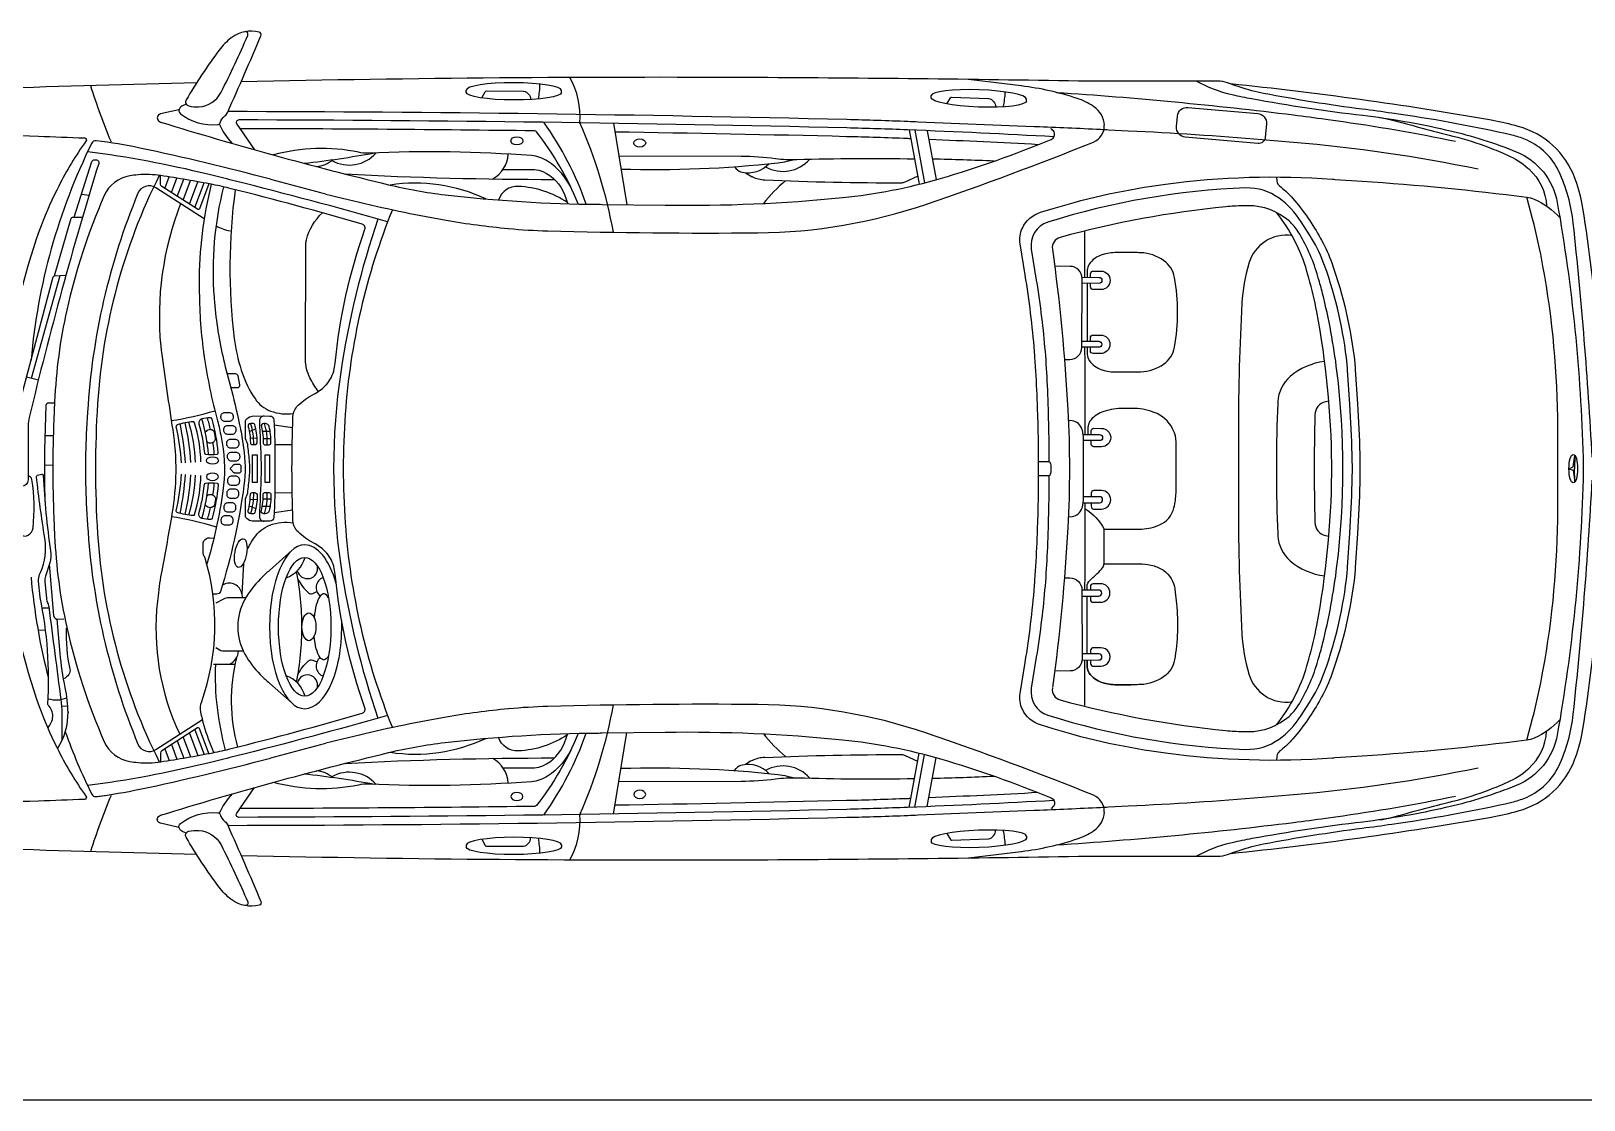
# Model space of a CAD drawing. Header units: millimetres. Extents: x 2646 to 50990, y 12226 to 40347.
# Drawn here: x 7658 to 11362, y 21649 to 24198 of the extents above; entities that cross this region are included whole.
import ezdxf

# ---------------------------------------------------------------- set-up
doc = ezdxf.new("R2010")
doc.units = ezdxf.units.MM
doc.layers.add('www.cad-blocks.net', color=7, linetype='Continuous')

# ---------------------------------------------------------------- blocks, each defined once
blk = doc.blocks.new('A$C3CE01D0A')
for p, q in [((3.7659, 1.9553), (3.6397, 1.9706)), ((2.4415, 1.9399), (2.4415, 1.9449)), ((2.6688, 1.9394), (2.6688, 1.9443)), ((3.551, 1.927), (3.5512, 1.932)), ((3.7781, 1.9188), (3.7783, 1.9237)), ((3.9392, 1.9054), (3.9369, 1.9069)), ((2.7928, 1.866), (2.8249, 1.6719)), ((3.4984, 1.8501), (3.5221, 1.7207)), ((3.5121, 1.8496), (3.5351, 1.724)), ((3.5416, 1.8484), (3.563, 1.7316)), ((3.0818, 1.7625), (3.0859, 1.7577)), ((1.7226, 1.7108), (1.7331, 1.7382)), ((1.7385, 1.7006), (1.7516, 1.7352)), ((1.7523, 1.6918), (1.7678, 1.7325)), ((1.7664, 1.6827), (1.7843, 1.7296)), ((1.7815, 1.6731), (1.8018, 1.7265)), ((1.7941, 1.665), (1.8165, 1.7238)), ((1.9751, 1.7325), (2.0943, 1.7007)), ((3.1245, 1.7381), (3.1242, 1.7382)), ((1.5243, 1.6973), (1.542, 1.6945)), ((2.3211, 1.6486), (2.359, 1.6411)), ((2.5421, 1.6151), (2.5427, 1.6151)), ((1.4051, 1.2581), (1.4732, 1.5029)), ((3.9232, 1.4843), (3.9229, 1.3461)), ((1.393, 1.261), (1.4213, 1.2542)), ((1.4458, 1.1991), (1.4601, 1.1991)), ((1.4367, 1.1212), (1.4566, 1.1212)), ((1.9241, 1.1311), (1.9398, 1.137)), ((1.9264, 1.1147), (1.9429, 1.1157)), ((1.9552, 1.1319), (1.9739, 1.1319)), ((1.9573, 1.1143), (1.9758, 1.1142)), ((1.9836, 1.1465), (2.0275, 1.1401)), ((1.9852, 1.0996), (2.0266, 1.0995)), ((1.4355, 1.051), (1.4555, 1.0509)), ((5.0721, 1.0422), (5.0825, 1.0462)), ((5.0721, 1.0422), (5.0825, 1.0383)), ((5.0825, 1.0462), (5.0866, 1.0734)), ((5.0825, 1.0383), (5.0866, 1.011)), ((5.0866, 1.0734), (5.0853, 1.0422)), ((5.0866, 1.011), (5.0853, 1.0422)), ((1.9264, 0.9698), (1.9429, 0.9688)), ((1.9573, 0.9702), (1.9758, 0.9702)), ((1.9852, 0.9849), (2.0266, 0.985)), ((1.9241, 0.9534), (1.9398, 0.9475)), ((1.9552, 0.9526), (1.9739, 0.9526)), ((1.9836, 0.9379), (2.0275, 0.9444)), ((1.9105, 0.8164), (1.9068, 0.7427)), ((1.4301, 0.7101), (1.4462, 0.7101)), ((3.9232, 0.6002), (3.9229, 0.7384)), ((1.4203, 0.6572), (1.4382, 0.6577)), ((1.8392, 0.5757), (1.8903, 0.5757)), ((1.4763, 0.4759), (1.4913, 0.4766)), ((2.5427, 0.4694), (2.5421, 0.4694)), ((1.7815, 0.4114), (1.8018, 0.358)), ((1.7941, 0.4195), (1.8165, 0.3607)), ((2.359, 0.4434), (2.3211, 0.4359)), ((2.7928, 0.2185), (2.8249, 0.4126)), ((1.7226, 0.3737), (1.7331, 0.3463)), ((1.7385, 0.3839), (1.7516, 0.3493)), ((1.7523, 0.3927), (1.7678, 0.352)), ((1.7664, 0.4018), (1.7843, 0.3549)), ((2.0943, 0.3838), (1.9751, 0.352)), ((3.1245, 0.3464), (3.1242, 0.3463)), ((3.4984, 0.2344), (3.5221, 0.3638)), ((3.5121, 0.2349), (3.5351, 0.3605)), ((3.5416, 0.2361), (3.563, 0.3529)), ((3.0818, 0.322), (3.0859, 0.3268)), ((1.5557, 0.2595), (1.5803, 0.263)), ((3.551, 0.1574), (3.5512, 0.1525)), ((3.7781, 0.1657), (3.7783, 0.1608)), ((3.9369, 0.1775), (3.9392, 0.1791)), ((2.4415, 0.1446), (2.4415, 0.1396)), ((2.6688, 0.1451), (2.6688, 0.1402)), ((3.6397, 0.1138), (3.7659, 0.1292))]:
    blk.add_line(p, q)
for points in [[(1.7737, 1.9116), (1.7651, 1.9078, 0.127526), (1.7582, 1.9023, 0.407558), (1.7601, 1.8889, 0.191147), (1.849, 1.8629, 0.295574), (1.8545, 1.8672, -0.137017), (1.8658, 1.8837, 0.113381), (1.8727, 1.8929, 0.005363), (1.952, 2.0748, 0.457883), (1.9476, 2.0836, 0.228877), (1.8825, 2.0706), (1.8813, 2.0697, 0.071226), (1.8525, 2.0406, 0.027236), (1.7736, 1.9216, 0.502855), (1.7797, 1.9073, 0.0766), (1.8041, 1.9052, 0.262673), (1.8568, 1.9399, 0.017823), (1.9206, 2.0757, 0.603911), (1.9135, 2.0845)], [(1.9047, 0.1195, 0.006542), (3.1375, 0.1094, 0.003137), (3.9024, 0.1178), (4.2341, 0.1178, 0.088765), (4.258, 0.1221, -0.006741), (4.2751, 0.1282), (4.2883, 0.1326, -0.034676), (4.3437, 0.1472, -0.015178), (4.5791, 0.1848, 0.003883), (4.6498, 0.1944), (4.6713, 0.1975, 0.020298), (4.9363, 0.2468, 0.046341), (4.9686, 0.2574), (4.9723, 0.259, 0.182618), (5.0476, 0.3322), (5.0478, 0.3325, 0.08294), (5.0825, 0.4565, 0.01349), (5.1276, 1.015, 0.013522)], [(5.1276, 1.0694, 0.01349), (5.0825, 1.628, 0.08294), (5.0478, 1.7519), (5.0476, 1.7523, 0.182618), (4.9723, 1.8255), (4.9686, 1.8271, 0.046341), (4.9363, 1.8377, 0.020298), (4.6713, 1.887), (4.6498, 1.8901, 0.003883), (4.5791, 1.8997, -0.015178), (4.3437, 1.9373, -0.034676), (4.2883, 1.9519), (4.2751, 1.9563, -0.006741), (4.258, 1.9624, 0.088765), (4.2341, 1.9667), (3.9024, 1.9666, 0.003137), (3.1375, 1.9751, 0.006542), (1.9047, 1.965)], [(4.1839, 1.9667, 0.067739), (4.2646, 1.9356), (4.2692, 1.9345, 0.012959), (4.3158, 1.9248, 0.015615), (4.5802, 1.8851, -0.027335), (4.778, 1.8507), (4.7856, 1.8489, -0.039799), (4.9466, 1.798, -0.258028), (5.0444, 1.6769, -0.036908), (5.1059, 1.0689, -0.013522), (5.1059, 1.0156, -0.036908), (5.0444, 0.4076, -0.258028), (4.9466, 0.2865, -0.039799), (4.7856, 0.2355), (4.778, 0.2338, -0.027335), (4.5802, 0.1994, 0.015615), (4.3158, 0.1597, 0.012959), (4.2692, 0.15), (4.2646, 0.1489, 0.067739), (4.1839, 0.1178)], [(1.7987, 1.9626, 0.002542), (1.3199, 1.9488), (1.2214, 1.9455, 0.001689), (1.1193, 1.9417)], [(2.4791, 1.9264), (2.4871, 1.9414, -0.277532), (2.49, 1.9431), (2.5779, 1.9429, -0.044526), (2.5785, 1.9428, -0.362762), (2.5953, 1.9226)], [(3.5881, 1.9122), (3.5966, 1.927, -0.277532), (3.5995, 1.9286), (3.6875, 1.9254, -0.044526), (3.688, 1.9253, -0.362762), (3.7042, 1.9045)], [(3.8495, 1.9398, -0.014475), (4.415, 1.8861, -0.003836), (4.4919, 1.8759), (4.5155, 1.8726, -0.015828), (4.8016, 1.8233)], [(4.2645, 0.1245, 0.018015), (4.8828, 0.2104, 0.022651), (4.9438, 0.224), (4.9511, 0.226, 0.242162), (5.0866, 0.3497), (5.088, 0.3535, 0.050491), (5.1055, 0.4207, 0.016186), (5.1416, 0.7158, 0.044639), (5.1416, 1.3687, 0.016186), (5.1055, 1.6638, 0.050491), (5.088, 1.731), (5.0866, 1.7348, 0.242162), (4.9511, 1.8585), (4.9438, 1.8605, 0.022651), (4.8828, 1.8741, 0.018015), (4.2645, 1.96)], [(1.7565, 1.8981), (1.7122, 1.8882, 0.592391), (1.7075, 1.872, 0.121561), (1.7128, 1.8688, 0.015206), (2.2562, 1.7196, 0.030526), (2.3912, 1.6955, 0.026943), (2.7572, 1.6728, -0.001475), (2.7658, 1.6727), (2.9162, 1.6707, 0.028446), (3.3393, 1.6889, 0.046451), (3.573, 1.7345, 0.026444), (3.8374, 1.8276, 0.435913), (3.844, 1.8453, 0.173376), (3.8359, 1.853)], [(4.8556, 1.7563, 0.030541), (4.4154, 1.8203), (4.3405, 1.8266, 0.008742), (4.0211, 1.8476), (3.9737, 1.8499, -0.000453), (3.9547, 1.8509, 0.002764), (3.7993, 1.8578, -0.000325), (3.7968, 1.8579), (3.5198, 1.8691, 0.00027), (3.4953, 1.8701, 0.00377), (3.3498, 1.8747, 0.005629), (1.8732, 1.8939)], [(3.844, 1.8338, 0.003863), (3.4945, 1.8503, 0.00377), (3.3494, 1.8549, 0.005528), (1.8995, 1.874, 0.606452), (1.8942, 1.8639), (1.9365, 1.8031)], [(2.7089, 1.6736, 0.070065), (2.6096, 1.8454, 0.227333), (2.6046, 1.8479, 0.002681), (1.9017, 1.8532, 0.002681)], [(4.6205, 1.8799, -0.03074), (4.6481, 1.8743, 0.003042), (4.7954, 1.8356, -0.02826), (4.882, 1.8082, -0.012391), (4.9258, 1.7902, -0.078528), (4.9742, 1.7593), (4.9766, 1.7571, -0.202233), (5.0187, 1.6688)], [(0.4001, 1.7886, -0.016789), (1.0856, 1.8353, -0.017097), (1.4213, 1.8353, -0.002122), (1.531, 1.8311, -0.597598), (1.5347, 1.8233, 0.040349), (1.4696, 1.7161), (1.4648, 1.7064, 0.029894), (1.4232, 1.6094, 0.060793), (1.3478, 1.2788, 0.051342), (1.3478, 0.8057, 0.060793), (1.4232, 0.4751, 0.029894), (1.4648, 0.3781), (1.4696, 0.3684, 0.040349), (1.5347, 0.2612, -0.597598), (1.531, 0.2534, -0.002122), (1.4213, 0.2492, -0.017097), (1.0856, 0.2492, -0.016789), (0.4001, 0.2959)], [(3.5023, 1.8291, 0.000094), (3.4937, 1.8295, 0.00377), (3.3488, 1.8341, 0.002108), (2.7962, 1.8452)], [(3.8063, 1.815, 0.002886), (3.5454, 1.8274)], [(1.5067, 1.6421), (1.549, 1.7747, -0.352416), (1.5558, 1.7792), (1.5594, 1.7789, -0.475679), (1.565, 1.7705, 0.015741), (1.3992, 1.164, 0.058278), (1.397, 1.1451), (1.3966, 1.0152, -1), (1.366, 1.0153), (1.3663, 1.1481, -0.064516), (1.3696, 1.1731), (1.4566, 1.4998, -0.327383), (1.4596, 1.5023), (1.487, 1.5035)], [(2.2543, 1.631, 0.008159), (1.8914, 1.728, 0.000745), (1.8635, 1.735), (1.8251, 1.7445, 0.028382), (1.5386, 1.7981, 0.028382)], [(2.6937, 1.7084, 0.136616), (2.636, 1.7756, 0.129931), (2.5973, 1.789, 0.029173), (2.2086, 1.7949, -0.062765), (2.1845, 1.7969, 0.120134), (1.9818, 1.7905)], [(2.8056, 1.7883), (3.0979, 1.7876, -0.031877), (3.1795, 1.7822, 0.039601), (3.2302, 1.7796, -0.010931), (3.511, 1.7814)], [(2.8109, 1.7569, 0.033728), (3.1848, 1.7716, 0.030165), (3.2077, 1.7754), (3.2252, 1.7795)], [(1.7096, 1.7418, 0.100843), (1.5623, 1.1974, 0.031623), (1.5623, 0.8871, 0.100843), (1.7096, 0.3427)], [(1.828, 1.7216), (1.8054, 1.6623, -0.475963), (1.8007, 1.6608), (1.7155, 1.7154, -0.256192), (1.7125, 1.7208), (1.7126, 1.7414)], [(2.1532, 1.7451, 0.013419), (2.6518, 1.7323)], [(2.5294, 1.7558), (2.6044, 1.7556, -0.109669), (2.6248, 1.751, -0.192676), (2.6759, 1.6962), (2.6844, 1.6742)], [(1.8166, 1.6383), (1.701, 1.7124, 0.467121), (1.6587, 1.6991, 0.083443), (1.5385, 1.1773), (1.5361, 1.1369, 0.03017), (1.5361, 0.9476), (1.5385, 0.9072, 0.083443), (1.6587, 0.3854, 0.467121), (1.701, 0.3721), (1.8127, 0.4437)], [(1.8627, 1.7145, 0.081387), (1.8402, 1.4505), (1.8404, 1.4477, 0.035942), (1.8609, 1.311, 0.012236), (1.8784, 1.2412, -0.016758), (1.9011, 1.1471), (1.9024, 1.1408, -0.011898), (1.9063, 1.1189), (1.9105, 1.0923, -0.07239), (1.9115, 1.0018, -0.042093), (1.8556, 0.7496, -0.328259), (1.8464, 0.7428), (1.8376, 0.7428)], [(1.8907, 1.7077, 0.065024), (1.8885, 1.3529, 0.046415), (1.9051, 1.2774), (1.9064, 1.2733, 0.073314), (1.9379, 1.2092, 0.151567), (1.9752, 1.1797, 0.1332), (2.0295, 1.1742)], [(2.6834, 1.6769, 0.136699), (2.5658, 1.7155, 0.337962), (2.5191, 1.683)], [(3.1539, 1.7311, 0.012147), (3.4806, 1.7243, 0.109211), (3.4887, 1.7262), (3.5186, 1.7402)], [(5.0506, 0.4434, -0.108145), (4.9896, 0.3997, -0.069707), (4.9712, 0.3947, -0.015572), (4.5793, 0.3564), (4.5149, 0.3522, 0.001754), (4.5085, 0.3517, -0.051259), (4.1101, 0.3634, -0.040991), (3.8421, 0.4216), (3.8117, 0.4308, -0.211873), (3.7683, 0.4683, -0.151717), (3.7631, 0.5061), (3.7752, 0.5802, 0.021019), (3.7973, 0.763, 0.003153), (3.7982, 0.7762), (3.8004, 0.8096, 0.00851), (3.8048, 0.8986, 0.015766), (3.8048, 1.1859, 0.00851), (3.8004, 1.2749), (3.7982, 1.3083, 0.003153), (3.7973, 1.3215, 0.021019), (3.7752, 1.5043), (3.7631, 1.5784, -0.151717), (3.7683, 1.6162, -0.211873), (3.8117, 1.6537), (3.8421, 1.6629, -0.040991), (4.1101, 1.7211, -0.051259), (4.5085, 1.7328, 0.001754), (4.5149, 1.7323), (4.5793, 1.7281, -0.015572), (4.9712, 1.6898, -0.069707), (4.9896, 1.6848, -0.108145), (5.0506, 1.641)], [(3.8318, 1.0248, -0.009886), (3.8275, 0.8436, -0.01942), (3.8142, 0.6816, -0.009549), (3.8016, 0.5927), (3.7897, 0.5185, 0.371978), (3.8294, 0.4542, 0.067467), (4.3015, 0.3727, 0.168351), (4.3806, 0.397, 0.093354), (4.4334, 0.4533), (4.4533, 0.4845, 0.007115), (4.4584, 0.4928, 0.048474), (4.4893, 0.5579, 0.060064), (4.5431, 0.7929, 0.009969), (4.5443, 0.8076), (4.5496, 0.8886, 0.009697), (4.5551, 1.0075, 0.013283), (4.5551, 1.077, 0.009697), (4.5496, 1.1959), (4.5443, 1.2768, 0.009969), (4.5431, 1.2916, 0.060064), (4.4893, 1.5266, 0.048474), (4.4584, 1.5917, 0.007115), (4.4533, 1.6), (4.4334, 1.6312, 0.093354), (4.3806, 1.6875, 0.168351), (4.3015, 1.7117, 0.067467), (3.8294, 1.6303, 0.371978), (3.7897, 1.566), (3.8016, 1.4918, -0.009549), (3.8142, 1.4029, -0.01942), (3.8275, 1.2409, -0.009886), (3.8318, 1.0597)], [(4.3746, 1.738), (4.3757, 1.7281, 0.20132), (4.3826, 1.7157), (4.3854, 1.7135, -0.047337), (4.4137, 1.6866, -0.054571), (4.4799, 1.591), (4.4822, 1.5869, -0.037999), (4.5064, 1.5328, -0.060064), (4.5612, 1.2936, -0.009969), (4.5625, 1.278), (4.5678, 1.1971, -0.009697), (4.5733, 1.0775, -0.013283), (4.5733, 1.007, -0.009697), (4.5678, 0.8874), (4.5625, 0.8065, -0.009969), (4.5612, 0.7909, -0.060064), (4.5064, 0.5517, -0.037999), (4.4822, 0.4976), (4.4799, 0.4935, -0.054571), (4.4137, 0.3979, -0.047337), (4.3854, 0.371), (4.3826, 0.3688, 0.20132), (4.3757, 0.3564), (4.3746, 0.3465)], [(1.7603, 1.6744, 0.117216), (1.713, 1.3345, 0.010129), (1.7147, 1.3203, 0.003994), (1.7415, 1.1346, -0.080155), (1.7398, 0.9345, -0.004521), (1.7155, 0.7989, 0.018931), (1.7065, 0.7387), (1.7051, 0.726, 0.139359), (1.7583, 0.4089)], [(3.84, 0.5187, 0.377272), (3.8586, 0.4905, 0.041689), (4.2537, 0.4176, 0.021822), (4.2937, 0.4154), (4.3069, 0.4152, 0.185515), (4.4045, 0.4514, 0.073947), (4.4263, 0.4772, 0.065553), (4.4713, 0.5773), (4.4743, 0.5872, 0.011877), (4.4844, 0.6241, 0.030374), (4.5188, 0.8093, 0.061501), (4.5188, 1.2752, 0.030374), (4.4844, 1.4604, 0.011877), (4.4743, 1.4972), (4.4713, 1.5072, 0.065553), (4.4263, 1.6073, 0.073947), (4.4045, 1.6331, 0.185515), (4.3069, 1.6693), (4.2937, 1.6691, 0.021822), (4.2537, 1.6669, 0.041689), (3.8586, 1.594, 0.377272), (3.84, 1.5658, -0.021107), (3.8768, 1.1824, -0.026802), (3.8768, 0.902, -0.021029), (3.8402, 0.5202)], [(4.972, 0.3948), (4.9853, 0.446, 0.018086), (5.0103, 0.5596, 0.04423), (5.0458, 0.9436, 0.001928), (5.0458, 1.1409, 0.04423), (5.0103, 1.5249, 0.018086), (4.9853, 1.6385), (4.972, 1.6897)], [(1.4599, 1.5023), (1.4996, 1.6396, -0.327877), (1.5026, 1.642), (1.5266, 1.6425)], [(2.0891, 1.2265, -0.042368), (2.0689, 1.2591, -0.118368), (2.0585, 1.3029), (2.0592, 1.5784, -0.063995), (2.0605, 1.5881, -0.138849), (2.0986, 1.6525)], [(2.2312, 1.6376, 0.04574), (2.1424, 1.2723, 0.073652), (2.1424, 0.8122, 0.04574), (2.2312, 0.4469)], [(4.3745, 0.4311, 0.100559), (4.4471, 0.5716), (4.4516, 0.5875, 0.022451), (4.4706, 0.6678, 0.044006), (4.5065, 1.0311, 0.005307), (4.5065, 1.0534, 0.044006), (4.4706, 1.4167, 0.022451), (4.4516, 1.497), (4.4471, 1.5129, 0.100559), (4.3745, 1.6534)], [(4.4117, 1.5984, 0.371337), (4.3086, 1.5321), (4.3084, 1.5313, 0.058193), (4.292, 1.4367, 0.01373), (4.2837, 1.1345), (4.2837, 0.9499, 0.01373), (4.292, 0.6478, 0.058193), (4.3084, 0.5532), (4.3086, 0.5524, 0.371337), (4.4117, 0.4861)], [(3.9233, 1.3317), (3.9233, 1.3149, 0.153648), (3.928, 1.3002, 0.165107), (3.9581, 1.2782), (3.959, 1.2779, 0.076763), (3.9929, 1.2728), (4.0425, 1.2729, 0.01044), (4.0495, 1.2731), (4.0506, 1.2731, 0.142558), (4.1054, 1.2917, 0.198013), (4.1312, 1.3321, 0.089327), (4.1312, 1.4984, 0.198013), (4.1054, 1.5387, 0.142558), (4.0506, 1.5573), (4.0495, 1.5573, 0.01044), (4.0425, 1.5575), (3.9929, 1.5576, 0.076763), (3.959, 1.5525), (3.9581, 1.5522, 0.165107), (3.928, 1.5302, 0.153648), (3.9233, 1.5155), (3.9233, 1.4987)], [(3.8687, 1.3028), (3.8814, 1.3027, 0.414214), (3.9104, 1.3315), (3.9108, 1.4958, 0.414214), (3.882, 1.5248), (3.8454, 1.5249)], [(1.8048, 1.4834), (1.805, 1.4628, 0.033549), (1.8162, 1.3126, 0.00083), (1.8169, 1.3081, 0.030166), (1.8484, 1.1565, -0.023261), (1.8569, 1.1185), (1.8595, 1.1035, -0.078818), (1.8613, 0.9887, -0.037198), (1.823, 0.8146)], [(3.9108, 1.4987), (3.9511, 1.4986, -1), (3.9511, 1.4842), (3.9108, 1.4843)], [(3.9311, 1.4987), (3.9312, 1.5071, -0.414214), (3.9376, 1.5135), (3.9557, 1.5134, -1), (3.9556, 1.4694), (3.9375, 1.4694, -0.414214), (3.9311, 1.4759), (3.9311, 1.4843)], [(3.9104, 1.3462), (3.9507, 1.3461, -1), (3.9507, 1.3317), (3.9104, 1.3318)], [(3.9308, 1.3461), (3.9308, 1.3545, -0.414214), (3.9372, 1.3609), (3.9553, 1.3609, -1), (3.9552, 1.3168), (3.9371, 1.3169, -0.414214), (3.9307, 1.3233), (3.9307, 1.3317)], [(4.4895, 1.2978, 0.151825), (4.4072, 1.262, 0.20432), (4.3779, 1.2021, 0.015511), (4.3749, 1.0577, -0.004928), (4.3749, 1.0268, 0.015511), (4.3779, 0.8824, 0.20432), (4.4072, 0.8225, 0.151825), (4.4895, 0.7867)], [(1.871, 1.2691), (1.8907, 1.269, -0.357468), (1.897, 1.2639), (1.9012, 1.2424, -0.473331), (1.8949, 1.2347), (1.8802, 1.2347)], [(3.9177, 0.9469, -0.135831), (3.9635, 0.898), (4.0479, 0.898, 0.097273), (4.0915, 0.9065), (4.0952, 0.9081, 0.243957), (4.13, 0.949), (4.131, 0.9536, 0.056509), (4.135, 0.9888), (4.135, 1.1061, 0.117362), (4.1283, 1.1344), (4.1267, 1.1376, 0.191078), (4.083, 1.1764), (4.0806, 1.1772, 0.08729), (4.0306, 1.186), (4.0097, 1.186, 0.081512), (3.9628, 1.1783), (3.9583, 1.1768, 0.15962), (3.9294, 1.1552, 0.153648), (3.9247, 1.1405), (3.9247, 1.1237)], [(4.4995, 1.203), (4.4915, 1.2014, 0.349349), (4.466, 1.1705), (4.4643, 1.0698, 0.008778), (4.4643, 1.0147), (4.466, 0.914, 0.349349), (4.4915, 0.8831), (4.4995, 0.8814)], [(1.7936, 1.1519, 0.35165), (1.7903, 1.1542, 0.057447), (1.7521, 1.1469, 0.392657), (1.7499, 1.1431)], [(1.9598, 1.1678, 0.426265), (1.9485, 1.1561, -0.000213), (1.9524, 1.0541, -0.018809), (1.9524, 1.0304, -0.000213), (1.9485, 0.9284, 0.426265), (1.9598, 0.9167)], [(3.8781, 0.9278), (3.8828, 0.9277, 0.297869), (3.9093, 0.945), (3.9096, 0.9456, 0.1042), (3.914, 0.9667), (3.914, 1.1178, 0.1042), (3.9096, 1.1389), (3.9093, 1.1395, 0.297869), (3.8828, 1.1568), (3.8781, 1.1567)], [(1.8236, 1.1062, 0.183879), (1.8341, 1.1039, 0.423501), (1.8436, 1.1169, 0.005918), (1.8418, 1.1264, 0.423501), (1.8283, 1.1351, 0.183879), (1.8193, 1.129)], [(3.9137, 1.1237), (3.9525, 1.1236, -1), (3.9525, 1.1092), (3.914, 1.1093)], [(3.9326, 1.1237), (3.9326, 1.1321, -0.414214), (3.939, 1.1385), (3.9571, 1.1384, -1), (3.957, 1.0944), (3.9389, 1.0944, -0.414214), (3.9325, 1.1009), (3.9325, 1.1093)], [(3.807, 1.0597), (3.8315, 1.0597, -0.320867), (3.834, 1.058, -0.165917), (3.834, 1.0265, -0.320867), (3.8315, 1.0248), (3.807, 1.0248)], [(1.366, 1.0245, 0.273661), (1.3472, 1.0131), (1.347, 1.0127, 0.104038), (1.3433, 1, 0.127573), (1.3575, 0.9206), (1.3594, 0.9164, 0.055607), (1.376, 0.8889), (1.3775, 0.8869, 0.365572), (1.3952, 0.883), (1.3965, 0.8837, 0.248725), (1.4084, 0.9012, 0.067478), (1.4057, 1.0163, 0.3544), (1.3967, 1.0245, 0.3544)], [(1.443, 0.4248, 0.438886), (1.4444, 0.4783, -0.220366), (1.4434, 0.4808, 0.06871), (1.4252, 0.7352, -0.029516), (1.4251, 0.7359), (1.4216, 0.7739, -0.127059), (1.4242, 0.7898), (1.4262, 0.7944, 0.145157), (1.4366, 0.8761, -0.013779), (1.4167, 1.0232, -0.384002), (1.4193, 1.0267), (1.429, 1.0288, -0.464234), (1.4328, 1.0258, 0.026941), (1.4503, 0.8463, -0.114765), (1.4481, 0.8173), (1.4381, 0.7857, 0.099868), (1.4367, 0.7731), (1.4405, 0.7325, 0.083489), (1.4432, 0.7222, -0.074034), (1.4458, 0.7131, -0.000005), (1.4749, 0.4897, -0.032415), (1.4771, 0.4564), (1.4771, 0.3931)], [(1.8236, 0.9783, -0.183879), (1.8341, 0.9806, -0.423501), (1.8436, 0.9676, -0.005918), (1.8418, 0.9581, -0.423501), (1.8283, 0.9494, -0.183879), (1.8193, 0.9555)], [(3.9137, 0.9608), (3.9525, 0.9609, 1), (3.9525, 0.9753), (3.914, 0.9752)], [(3.9326, 0.9608), (3.9326, 0.9524, 0.414214), (3.939, 0.946), (3.9571, 0.946, 1), (3.957, 0.9901), (3.9389, 0.99, 0.414214), (3.9325, 0.9836), (3.9325, 0.9752)], [(1.7936, 0.9326, -0.35165), (1.7903, 0.9303, -0.057447), (1.7521, 0.9376, -0.392657), (1.7499, 0.9414)], [(1.9189, 0.8484, -0.034441), (1.9359, 0.8775, -0.151567), (1.973, 0.9073, -0.137497), (2.029, 0.913)], [(3.9229, 0.7528), (3.9228, 0.7608, -0.213384), (3.9298, 0.7765, 0.010266), (3.9572, 0.8022, 0.202022), (3.9635, 0.8171), (3.9635, 0.898)], [(1.8393, 0.3651), (1.8272, 0.3968, -0.043231), (1.8087, 0.4616, -0.134135), (1.8107, 0.487, 0.160223), (1.819, 0.8285, 0.085185), (1.8171, 0.8324, -0.159638), (1.8146, 0.84), (1.8146, 0.8652, -0.140155), (1.816, 0.8703, -0.28076), (1.8298, 0.8772), (1.8397, 0.8764)], [(2.0266, 0.8476), (1.9723, 0.7995, 0.014098), (1.9525, 0.7809), (1.9504, 0.7789, 0.071015), (1.9139, 0.7304, 0.258057), (1.9139, 0.5997, 0.071015), (1.9504, 0.5512), (1.9525, 0.5492, 0.014098), (1.9723, 0.5306), (2.0266, 0.4825)], [(3.9634, 0.8153), (4.0466, 0.8153, -0.057263), (4.0751, 0.812), (4.0794, 0.811, -0.0919), (4.1049, 0.7998, -0.220313), (4.1321, 0.7546), (4.1359, 0.7199, -0.071674), (4.1312, 0.5861, -0.198013), (4.1054, 0.5458, -0.142558), (4.0506, 0.5272), (4.0495, 0.5272, -0.01044), (4.0425, 0.527), (3.9929, 0.5269, -0.076763), (3.959, 0.532), (3.9581, 0.5323, -0.165107), (3.928, 0.5543, -0.153648), (3.9233, 0.569), (3.9233, 0.5858), (3.9233, 0.569, 0.153648), (3.928, 0.5543, 0.165107), (3.9581, 0.5323), (3.959, 0.532, 0.076763), (3.9929, 0.5269), (4.0271, 0.527)], [(1.4471, 0.8143), (1.4576, 0.6919, 0.407471), (1.4678, 0.6831), (1.4821, 0.684)], [(2.0404, 0.7791, 0.093349), (2.0653, 0.7463, 0.297898), (2.0757, 0.7446), (2.0855, 0.749)], [(3.8687, 0.7817), (3.8814, 0.7818, -0.414214), (3.9104, 0.7529), (3.9108, 0.5887, -0.414214), (3.882, 0.5597), (3.8454, 0.5596)], [(1.9092, 0.7348), (1.9053, 0.7478, 0.497722), (1.8602, 0.7646)], [(3.9104, 0.7383), (3.9507, 0.7384, 1), (3.9507, 0.7528), (3.9104, 0.7527)], [(3.9308, 0.7384), (3.9308, 0.73, 0.414214), (3.9372, 0.7236), (3.9553, 0.7236, 1), (3.9552, 0.7677), (3.9371, 0.7676, 0.414214), (3.9307, 0.7612), (3.9307, 0.7528)], [(1.845, 0.7221), (1.8635, 0.7318, -0.122423), (1.8755, 0.7348), (1.9164, 0.7348)], [(1.4667, 0.3743, 0.148698), (1.4919, 0.4627), (1.492, 0.4598, 0.047222), (1.4853, 0.52, -0.028994), (1.4731, 0.6017), (1.4658, 0.683)], [(1.4876, 0.6618, 0.064374), (1.4963, 0.5639, -0.202385), (1.494, 0.5516, -0.150786), (1.4812, 0.541)], [(1.8448, 0.616), (1.8486, 0.613, 0.169206), (1.8646, 0.6075), (1.9099, 0.6075)], [(3.9108, 0.5858), (3.9511, 0.5859, 1), (3.9511, 0.6003), (3.9108, 0.6002)], [(3.9311, 0.5858), (3.9312, 0.5774, 0.414214), (3.9376, 0.571), (3.9557, 0.5711, 1), (3.9556, 0.6151), (3.9375, 0.6151, 0.414214), (3.9311, 0.6086), (3.9311, 0.6002)], [(2.0404, 0.551, -0.093349), (2.0653, 0.5838, -0.297898), (2.0757, 0.5855), (2.0855, 0.5811)], [(2.2543, 0.4535, -0.008159), (1.8914, 0.3564, -0.000745), (1.8635, 0.3495), (1.8251, 0.34, -0.028382), (1.5386, 0.2863, -0.028382)], [(1.7565, 0.1864), (1.7122, 0.1963, -0.592391), (1.7075, 0.2125, -0.121561), (1.7128, 0.2157, -0.015206), (2.2562, 0.3649, -0.030526), (2.3912, 0.389, -0.026943), (2.7572, 0.4117, 0.001475), (2.7658, 0.4118), (2.9162, 0.4138, -0.028446), (3.3393, 0.3956, -0.046451), (3.573, 0.35, -0.026444), (3.8374, 0.2569, -0.435913), (3.844, 0.2392, -0.173376), (3.8359, 0.2314)], [(1.828, 0.3629), (1.8054, 0.4222, 0.475963), (1.8007, 0.4237), (1.7155, 0.3691, 0.256192), (1.7125, 0.3637), (1.7126, 0.3431)], [(2.7089, 0.4109, -0.070065), (2.6096, 0.239, -0.227333), (2.6046, 0.2366, -0.002681), (1.9017, 0.2313, -0.002681)], [(2.6834, 0.4076, -0.136699), (2.5658, 0.369, -0.337962), (2.5191, 0.4014)], [(2.5294, 0.3287), (2.6044, 0.3289, 0.109669), (2.6248, 0.3335, 0.192676), (2.6759, 0.3883), (2.6844, 0.4103)], [(4.6205, 0.2046, 0.03074), (4.6481, 0.2102, -0.003042), (4.7954, 0.2489, 0.02826), (4.882, 0.2763, 0.012391), (4.9258, 0.2943, 0.078528), (4.9742, 0.3252), (4.9766, 0.3274, 0.202233), (5.0187, 0.4157)], [(2.6937, 0.3761, -0.136616), (2.636, 0.3089, -0.129931), (2.5973, 0.2955, -0.029173), (2.2086, 0.2896, 0.062765), (2.1845, 0.2876, -0.120134), (1.9818, 0.294)], [(2.1532, 0.3393, -0.013419), (2.6518, 0.3521)], [(3.1539, 0.3534, -0.012147), (3.4806, 0.3602, -0.109211), (3.4887, 0.3583), (3.5186, 0.3443)], [(4.8556, 0.3282, -0.030541), (4.4154, 0.2642), (4.3405, 0.2579, -0.008742), (4.0211, 0.2369), (3.9737, 0.2346, 0.000453), (3.9547, 0.2336, -0.002764), (3.7993, 0.2267, 0.000325), (3.7968, 0.2266), (3.5198, 0.2154, -0.00027), (3.4953, 0.2144, -0.00377), (3.3498, 0.2098, -0.005629), (1.8732, 0.1906)], [(2.8056, 0.2962), (3.0979, 0.2969, 0.031877), (3.1795, 0.3023, -0.039601), (3.2302, 0.3049, 0.010931), (3.511, 0.3031)], [(2.8109, 0.3276, -0.033728), (3.1848, 0.3129, -0.030165), (3.2077, 0.3091), (3.2252, 0.305)], [(3.844, 0.2507, -0.003863), (3.4945, 0.2342, -0.00377), (3.3494, 0.2296, -0.005528), (1.8995, 0.2105, -0.606452), (1.8942, 0.2206), (1.9365, 0.2814)], [(3.8063, 0.2695, -0.002886), (3.5454, 0.2571)], [(3.8495, 0.1447, 0.014475), (4.415, 0.1984, 0.003836), (4.4919, 0.2086), (4.5155, 0.2119, 0.015828), (4.8016, 0.2611)], [(3.5023, 0.2553, -0.000094), (3.4937, 0.255, -0.00377), (3.3488, 0.2504, -0.002108), (2.7962, 0.2393)], [(1.7737, 0.1728), (1.7651, 0.1767, -0.127526), (1.7582, 0.1822, -0.407558), (1.7601, 0.1956, -0.191147), (1.849, 0.2216, -0.295574), (1.8545, 0.2173, 0.137017), (1.8658, 0.2008, -0.113381), (1.8727, 0.1916, -0.005363), (1.952, 0.0097, -0.457883), (1.9476, 0.0009, -0.228877), (1.8825, 0.0139), (1.8813, 0.0148, -0.071226), (1.8525, 0.0439, -0.027236), (1.7736, 0.1629, -0.502855), (1.7797, 0.1772, -0.0766), (1.8041, 0.1793, -0.262673), (1.8568, 0.1446, -0.017823), (1.9206, 0.0088, -0.603911), (1.9135, 0)], [(2.4791, 0.1581), (2.4871, 0.1431, 0.277532), (2.49, 0.1414), (2.5779, 0.1416, 0.044526), (2.5785, 0.1417, 0.362762), (2.5953, 0.1619)], [(3.5881, 0.1723), (3.5966, 0.1575, 0.277532), (3.5995, 0.1559), (3.6875, 0.1591, 0.044526), (3.688, 0.1592, 0.362762), (3.7042, 0.18)], [(1.7987, 0.1219, -0.002542), (1.3199, 0.1357), (1.2214, 0.139, -0.001689), (1.1193, 0.1428)]]:
    blk.add_lwpolyline(points, format="xyb")
for points in [[(4.1571, 1.8331, -0.414214), (4.1362, 1.858), (4.1384, 1.8831, -0.414214), (4.1633, 1.9039), (4.3297, 1.8893, -0.414214), (4.3506, 1.8644), (4.3478, 1.8325, -0.414214), (4.3304, 1.8179)], [(1.458, 0.9259), (1.4599, 0.8826, 0.043905), (1.4888, 0.6642, 0.048572), (1.5784, 0.3909, 0.255345), (1.6393, 0.3439, 0.016961), (1.6589, 0.3414, 0.060457), (1.713, 0.3431, 0.009569), (1.8371, 0.3646, 0.014119), (1.8813, 0.3745, 0.008622), (2.1936, 0.4589, 0.431333), (2.2, 0.4714, -0.060672), (2.1291, 0.7909, 0.040927), (2.1258, 0.8089), (2.1256, 0.8096, 0.132999), (2.1055, 0.8443), (2.1047, 0.8451, 0.074198), (2.078, 0.8648, -0.066361), (2.0407, 0.8912, -0.198193), (2.0285, 0.918, -0.009474), (2.0261, 1.0419, -0.000176), (2.0261, 1.0426, -0.009474), (2.0285, 1.1665, -0.198193), (2.0407, 1.1933, -0.066361), (2.078, 1.2197, 0.074198), (2.1047, 1.2394), (2.1055, 1.2402, 0.132999), (2.1256, 1.2749), (2.1258, 1.2755, 0.040927), (2.1291, 1.2936, -0.060672), (2.2, 1.6131, 0.431333), (2.1936, 1.6256, 0.008622), (1.8813, 1.71, 0.014119), (1.8371, 1.7199, 0.009569), (1.713, 1.7413, 0.060457), (1.6589, 1.743, 0.016961), (1.6393, 1.7406, 0.255345), (1.5784, 1.6936, 0.048572), (1.4888, 1.4202, 0.043905), (1.4599, 1.2019), (1.458, 1.1586, 0.022008), (1.458, 0.9259, 0.022008)], [(1.8473, 1.0767, 0.409993), (1.8502, 1.0802, 0.050272), (1.8353, 1.1605, 0.325433), (1.8316, 1.1634, 0.070743), (1.8111, 1.1611, 0.421207), (1.8042, 1.1491, -0.047258), (1.8171, 1.0797, 0.359161), (1.8199, 1.0768, 0.050024)], [(1.8662, 1.1549, -0.414214), (1.8566, 1.1646), (1.8566, 1.1668, -0.414214), (1.8662, 1.1764), (1.8762, 1.1764, -0.414214), (1.8858, 1.1667), (1.8858, 1.1645, -0.414214), (1.8761, 1.1549)], [(1.9177, 0.9763, 0.0974), (1.9204, 0.9846, 0.006167), (1.9245, 1.0227, 0.046758), (1.9245, 1.0618, 0.006167), (1.9204, 1.0999, 0.0974), (1.9177, 1.1082, -0.12794), (1.9149, 1.1191), (1.915, 1.154, -0.242972), (1.9191, 1.1618), (1.9219, 1.1638, -0.155583), (1.9349, 1.1679), (1.9733, 1.1678, -0.395267), (1.9828, 1.1587, -0.019409), (1.9852, 1.058, 0.007508), (1.9852, 1.0265, -0.019409), (1.9828, 0.9257, -0.395267), (1.9733, 0.9167), (1.9349, 0.9166, -0.155583), (1.9219, 0.9207), (1.9191, 0.9227, -0.242972), (1.915, 0.9305), (1.9149, 0.9654, -0.12794)], [(1.9216, 1.1419, -0.067905), (1.9268, 1.1043, 0.412934), (1.9316, 1.0995), (1.9369, 1.0995, 0.418579), (1.9433, 1.106, 0.067524), (1.9371, 1.1477, 0.333119), (1.934, 1.1501), (1.9278, 1.1501, 0.497433)], [(1.953, 1.142, -0.068618), (1.9576, 1.1027, 0.420076), (1.9608, 1.0994), (1.9712, 1.0994, 0.41172), (1.976, 1.1042, 0.059336), (1.9718, 1.1425, 0.348752), (1.9625, 1.15), (1.9593, 1.15, 0.490744)], [(1.8729, 1.124, -0.414214), (1.8633, 1.1336), (1.8633, 1.1359, -0.414214), (1.8729, 1.1455), (1.8829, 1.1454, -0.414214), (1.8925, 1.1358), (1.8925, 1.1335, -0.414214), (1.8828, 1.1239)], [(1.8799, 1.0913, -0.414214), (1.8703, 1.1009), (1.8703, 1.1031, -0.414214), (1.8799, 1.1128), (1.8898, 1.1127, -0.414214), (1.8995, 1.1031), (1.8994, 1.1008, -0.414214), (1.8898, 1.0912)], [(1.8819, 1.0603, -0.414214), (1.8723, 1.07), (1.8723, 1.0722, -0.414214), (1.8819, 1.0818), (1.8918, 1.0818, -0.414214), (1.9014, 1.0721), (1.9014, 1.0699, -0.414214), (1.8918, 1.0603)], [(1.88, 1.04, -0.430649), (1.88, 1.0445), (1.8877, 1.0519, -0.191673), (1.8899, 1.0527), (1.9006, 1.0527, -0.414214), (1.9038, 1.0496), (1.9038, 1.0349, -0.414214), (1.9006, 1.0318), (1.8899, 1.0318, -0.191673), (1.8877, 1.0326)], [(1.8473, 1.0078, -0.409993), (1.8502, 1.0043, -0.050272), (1.8353, 0.924, -0.325433), (1.8316, 0.9211, -0.070743), (1.8111, 0.9234, -0.421207), (1.8042, 0.9354, 0.047258), (1.8171, 1.0048, -0.359161), (1.8199, 1.0077, -0.050024)], [(1.8819, 1.0242, 0.414214), (1.8723, 1.0145), (1.8723, 1.0123, 0.414214), (1.8819, 1.0027), (1.8918, 1.0027, 0.414214), (1.9014, 1.0123), (1.9014, 1.0146, 0.414214), (1.8918, 1.0242)], [(1.8799, 0.9932, 0.414214), (1.8703, 0.9836), (1.8703, 0.9813, 0.414214), (1.8799, 0.9717), (1.8898, 0.9718, 0.414214), (1.8995, 0.9814), (1.8994, 0.9837, 0.414214), (1.8898, 0.9933)], [(1.9216, 0.9426, 0.067905), (1.9268, 0.9802, -0.412934), (1.9316, 0.985), (1.9369, 0.985, -0.418579), (1.9433, 0.9785, -0.067524), (1.9371, 0.9367, -0.333119), (1.934, 0.9344), (1.9278, 0.9344, -0.497433)], [(1.953, 0.9425, 0.068618), (1.9576, 0.9818, -0.420076), (1.9608, 0.9851), (1.9712, 0.9851, -0.41172), (1.976, 0.9803, -0.059336), (1.9718, 0.942, -0.348752), (1.9625, 0.9345), (1.9593, 0.9345, -0.490744)], [(1.8662, 0.9296, 0.414214), (1.8566, 0.9199), (1.8566, 0.9177, 0.414214), (1.8662, 0.9081), (1.8762, 0.9081, 0.414214), (1.8858, 0.9178), (1.8858, 0.92, 0.414214), (1.8761, 0.9296)], [(1.8729, 0.9605, 0.414214), (1.8633, 0.9509), (1.8633, 0.9486, 0.414214), (1.8729, 0.939), (1.8829, 0.9391, 0.414214), (1.8925, 0.9487), (1.8925, 0.9509, 0.414214), (1.8828, 0.9606)]]:
    blk.add_lwpolyline(points, format="xyb", close=True)
for points in [[(1.9319, 1.009), (1.9319, 1.0755), (1.9434, 1.0754), (1.9434, 1.0091)], [(1.9624, 1.0091), (1.9624, 1.0754), (1.9728, 1.0754), (1.9728, 1.0091)]]:
    blk.add_lwpolyline(points, close=True)
for centre, radius, start, end in [((2.519, 1.8812), 0.1944, 355.8662, 29.0536), ((3.1565, 2.4678), 1.6905, 197.6267, 202.4773), ((2.4263, 1.9596), 0.1911, 349.2711, 359.9974), ((3.5365, 1.9472), 0.1911, 347.3312, 358.0574), ((3.6833, 1.2766), 0.6836, 71.5943, 83.0593), ((3.8485, 1.773), 0.1605, 56.5523, 71.5943), ((3.9089, 1.8594), 0.0551, 2.4156, 56.5523), ((2.0066, 1.9334), 0.1688, 204.1383, 223.069), ((1.9649, 1.4013), 0.8102, 19.6049, 35.2048), ((1.6373, 1.396), 1.1744, 10.3004, 23.6548), ((3.9222, 1.86), 0.0417, 291.9863, 2.4156), ((2.8548, 1.1741), 1.4567, 153.7387, 174.9932), ((1.5579, 1.814), 0.0105, 82.8351, 153.7387), ((1.399, 0.55), 1.2844, 78.1161, 82.8351), ((1.0665, 8.9329), 7.6694, 288.81571, 291.98629), ((0.4308, -4.0508), 5.9859, 75.04963, 78.11608), ((1.7769, 4.2266), 2.4717, 276.4617, 280.3872), ((2.0792, 1.8314), 0.0685, 274.0694, 310.7446), ((2.1628, 1.8513), 0.085, 240.6862, 318.778), ((2.4683, 1.7977), 0.0741, 299.7201, 355.452), ((3.1973, 1.8364), 0.085, 240.6862, 318.778), ((3.4123, -4.6413), 6.4235, 87.42394, 88.73579), ((3.1054, 1.7744), 0.0257, 220.48, 258.9091), ((3.1137, 1.8164), 0.0685, 258.9091, 316.654), ((3.1551, 1.807), 0.0754, 231.2982, 245.7539), ((2.7374, 1.4905), 0.9326, 165.7174, 180.4348), ((2.3208, 1.3328), 0.3905, 64.6194, 98.9129), ((3.1575, 1.8113), 0.0803, 245.7539, 267.426), ((3.435, 1.4493), 0.3629, 129.5875, 141.5907), ((2.5499, 3.407), 1.766, 255.0496, 255.4727), ((3.0401, 5.2989), 3.7205, 255.4727, 258.8565), ((3.1259, 2.8891), 1.2844, 270.5104, 288.8157), ((3.7415, 1.0623), 1.5922, 157.9546, 176.0345), ((2.6383, 3.0588), 1.4449, 258.8565, 260.2687), ((2.7198, 3.5343), 1.9274, 260.2687, 264.7098), ((1.8955, 1.7085), 0.1006, 239.7923, 260.2465), ((2.676, 3.0538), 1.4449, 264.7098, 268.4224), ((3.0148, 15.3569), 13.7526, 268.42241, 270.51039), ((75.2266, 1.5077), 71.3099, 179.918548, 180.007249), ((75.2266, 1.5077), 71.3099, 180.14138, 180.308541), ((5.549, 1.0143), 4.1137, 177.5125, 179.4776), ((1.4458, 1.1925), 0.00655, 89.8564, 177.5125), ((1.6158, 1.9418), 0.7944, 278.8587, 286.5588), ((1.1002, 1.0135), 0.6729, 3.645, 11.6148), ((1.2639, 1.0292), 0.5218, 3.0475, 13.5694), ((1.4102, 1.0434), 0.386, 2.1056, 16.5226), ((1.4443, 1.0466), 0.3648, 1.8325, 16.783), ((1.4443, 1.0466), 0.3839, 4.4335, 17.3414), ((1.4443, 1.0466), 0.3976, 12.8998, 17.0638), ((1.7863, 1.1041), 0.1485, 358.2425, 18.0574), ((1.8129, 1.106), 0.1543, 357.567, 16.5768), ((4.0306, 1.0422), 1.8821, 176.0345, 183.9655), ((1.2639, 1.0292), 0.4992, 3.0475, 13.1824), ((1.4443, 1.0466), 0.3976, 4.2798, 8.4439), ((2.4824, 1.0422), 1.047, 179.4776, 180.5224), ((5.549, 1.0702), 4.1137, 180.5224, 181.4921), ((1.2639, 1.0553), 0.4992, 346.8176, 356.9525), ((1.1002, 1.071), 0.6729, 348.3852, 356.355), ((1.2639, 1.0553), 0.5218, 346.4306, 356.9525), ((1.4102, 1.0411), 0.386, 343.4774, 357.8944), ((1.4443, 1.0379), 0.3648, 343.217, 358.1675), ((1.4443, 1.0379), 0.3839, 342.6586, 355.5665), ((1.4443, 1.0379), 0.3976, 351.5561, 355.7202), ((1.7863, 0.9804), 0.1485, 341.9426, 1.7575), ((1.8129, 0.9785), 0.1543, 343.4232, 2.433), ((1.6158, 0.1427), 0.7944, 73.166, 81.1413), ((1.4443, 1.0379), 0.3976, 342.9362, 347.1002), ((75.2266, 0.5768), 71.3099, 179.691459, 179.85862), ((3.7415, 1.0222), 1.5922, 183.9655, 202.0454), ((1.988, 0.8493), 0.0717, 289.524, 344.9409), ((2.8548, 0.9104), 1.4567, 185.0068, 194.6379), ((1.3536, 0.665), 0.6962, 0, 10.9237), ((2.0627, 0.8045), 0.0246, 193.955, 12.4985), ((2.1094, 0.7585), 0.0257, 110.5344, 231.3066), ((1.3536, 0.665), 0.6962, 349.0763, 0), ((1.8616, 0.6094), 0.037, 294.8234, 357.0684), ((2.5092, 0.5488), 0.6663, 177.686, 195.479), ((2.2937, 0.4891), 0.4126, 165.658, 195.5873), ((2.1094, 0.5716), 0.0257, 128.6934, 249.4656), ((75.2266, 0.5768), 71.3099, 179.992751, 180.079836), ((1.988, 0.4808), 0.0717, 15.0591, 70.476), ((2.0627, 0.5256), 0.0246, 347.5015, 166.045), ((1.4638, 0.5568), 0.0662, 252.7684, 292.4266), ((2.6383, -0.9743), 1.4449, 99.7313, 101.1435), ((2.7198, -1.4499), 1.9274, 95.2902, 99.7313), ((2.676, -0.9694), 1.4449, 91.5776, 95.2902), ((3.0148, -13.2724), 13.7526, 89.48961, 91.57759), ((1.6373, 0.6885), 1.1744, 336.3452, 349.6996), ((3.1259, -0.8046), 1.2844, 71.1843, 89.4896), ((2.8548, 0.9104), 1.4567, 199.9105, 206.2613), ((3.0401, -3.2144), 3.7205, 101.1435, 104.5273), ((1.9649, 0.6832), 0.8102, 324.7952, 340.3951), ((3.435, 0.6352), 0.3629, 218.4093, 230.4125), ((1.0665, -6.8484), 7.6694, 68.01371, 71.18429), ((2.5499, -1.3225), 1.766, 104.5273, 104.9504), ((2.3208, 0.7517), 0.3905, 261.0871, 295.3806), ((0.4308, 6.1353), 5.9859, 281.88392, 284.95037), ((2.4683, 0.2868), 0.0741, 4.548, 60.2799), ((3.1054, 0.3101), 0.0257, 101.0909, 139.52), ((3.1137, 0.2681), 0.0685, 43.346, 101.0909), ((3.1551, 0.2775), 0.0754, 114.2461, 128.7018), ((3.1575, 0.2732), 0.0803, 92.574, 114.2461), ((1.7769, -2.1421), 2.4717, 79.6128, 83.5383), ((2.0792, 0.2531), 0.0685, 49.2554, 85.9306), ((2.1628, 0.2332), 0.085, 41.222, 119.3138), ((3.1973, 0.2481), 0.085, 41.222, 119.3138), ((3.4123, 6.7258), 6.4235, 271.26421, 272.57606), ((3.1565, -0.3833), 1.6905, 157.5227, 162.3733), ((1.5579, 0.2705), 0.0105, 206.2613, 277.1649), ((1.399, 1.5345), 1.2844, 277.1649, 281.8839), ((2.0066, 0.1511), 0.1688, 136.931, 155.8617), ((3.9222, 0.2245), 0.0417, 357.5844, 68.0137), ((3.9089, 0.2251), 0.0551, 303.4477, 357.5844), ((2.519, 0.2033), 0.1944, 330.9464, 4.1338), ((2.4263, 0.1249), 0.1911, 0.0026, 10.7289), ((3.5365, 0.1373), 0.1911, 1.9426, 12.6688), ((3.6833, 0.8078), 0.6836, 276.9407, 288.4057), ((3.8485, 0.3115), 0.1605, 288.4057, 303.4477)]:
    blk.add_arc(centre, radius, start, end)
at = {"extrusion": (0, 0, -1)}
for centre, major_axis, ratio, start_param, end_param in [((2.5551, 1.9397), (-0.1137, 0.0003), 0.159295, 3.141593, 6.283185), ((3.6646, 1.9229), (-0.1136, 0.0041), 0.159295, 3.141593, 6.283185), ((2.1019, 0.665), (0, -0.0786), 0.302698, 5.792318, 7.573617), ((3.6647, 0.1566), (-0.1136, -0.0041), 0.159295, 3.141593, 6.283185), ((2.5551, 0.1399), (-0.1137, -0.0003), 0.159295, 3.141593, 6.283185)]:
    blk.add_ellipse(centre, major_axis=major_axis, ratio=ratio, start_param=start_param, end_param=end_param, dxfattribs=at)
for centre, major_axis, ratio, start_param, end_param in [((2.5551, 1.9446), (-0.1137, 0.0003), 0.159295, 3.141593, 6.283185), ((3.6647, 1.9279), (-0.1136, 0.0041), 0.159295, 3.141593, 6.283185), ((2.0564, 0.665), (0, -0.1954), 0.428909, 3.141593, 6.283185), ((2.0564, 0.665), (0, 0.1954), 0.452738, 5.268921, 6.283185), ((2.1019, 0.665), (0, 0.0786), 0.302698, 5.792318, 7.573617), ((2.0564, 0.665), (0, 0.1954), 0.452738, 3.141593, 4.788084), ((2.5551, 0.1448), (-0.1137, -0.0003), 0.159295, 3.141593, 6.283185), ((3.6646, 0.1616), (-0.1136, -0.0041), 0.159295, 3.141593, 6.283185)]:
    blk.add_ellipse(centre, major_axis=major_axis, ratio=ratio, start_param=start_param, end_param=end_param)
for centre, major_axis, ratio in [((2.5625, 1.8242), (-0.0142, 0), 0.686957), ((2.8557, 1.8191), (-0.0142, 0), 0.686957), ((5.0825, 1.0422), (0, -0.034), 0.304588), ((1.8364, 1.0615), (-0.0142, 0), 0.6149), ((1.904, 0.8409), (0.0059, 0.0342), 0.404387), ((2.0564, 0.665), (0, -0.1656), 0.377328), ((2.0665, 0.665), (0, 0.0331), 0.504267)]:
    blk.add_ellipse(centre, major_axis=major_axis, ratio=ratio)
for centre, ratio in [((1.8364, 1.023), 0.6149), ((2.5625, 0.2603), 0.686957), ((2.8557, 0.2653), 0.686957)]:
    blk.add_ellipse(centre, major_axis=(-0.0142, 0), ratio=ratio, dxfattribs=at)
blk = doc.blocks.new('FORMAT')
at = {"layer": 'www.cad-blocks.net', "color": 155, "true_color": 0x546d8e}
blk.add_line((5773, 21648.8), (50990.4, 21648.8), dxfattribs=at)

msp = doc.modelspace()

# ---------------------------------------------------------------- block references
at = {"xscale": 1000, "yscale": 1000, "zscale": 1000}
msp.add_blockref('A$C3CE01D0A', (6254, 22112.3), dxfattribs=at)
at = {"layer": 'www.cad-blocks.net'}
msp.add_blockref('FORMAT', (0, 0), dxfattribs=at)

doc.saveas('drawing.dxf')
